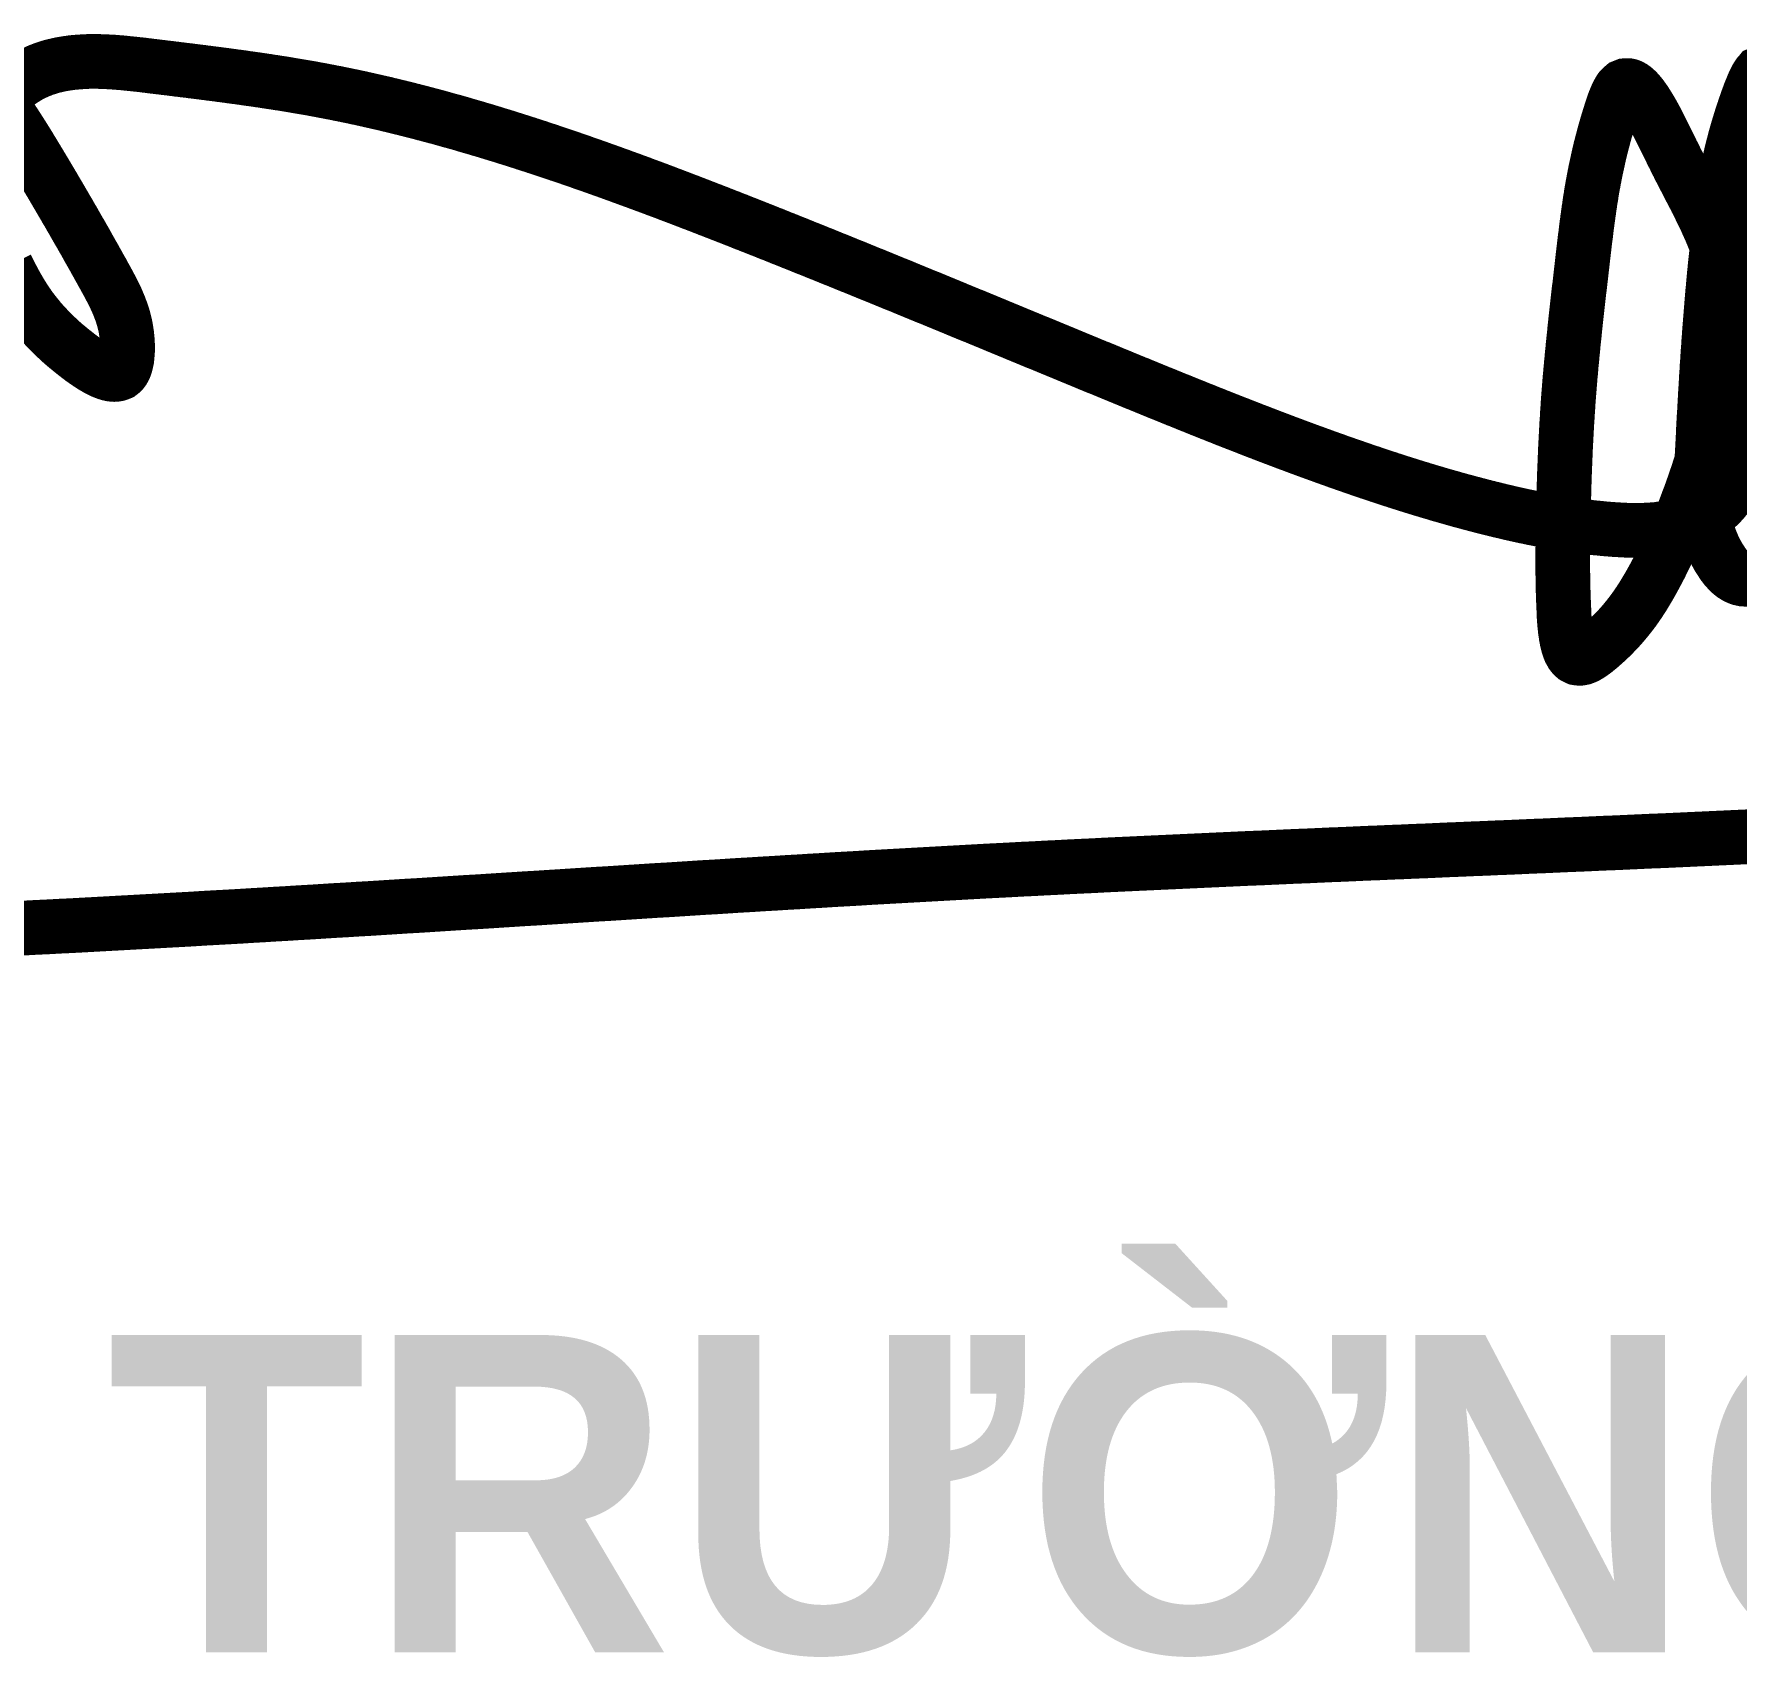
# Model space of a CAD drawing. Header units: millimetres. Extents: x -85362 to 12792, y -54701 to -36522.
# Drawn here: x -40054.8 to -39577.2, y -45552.9 to -45097.7 of the extents above; entities that cross this region are included whole.
import ezdxf
from ezdxf.enums import TextEntityAlignment as Align

# ---------------------------------------------------------------- set-up
doc = ezdxf.new("R2010")
doc.units = ezdxf.units.MM
doc.header["$MEASUREMENT"] = 0
for name, color, linetype, lineweight in [('LC ISO', 153, 'Continuous', 13), ('LC Net thay', 7, 'Continuous', 25), ('LC Text1', 3, 'Continuous', 20)]:
    doc.layers.add(name, color=color, linetype=linetype, lineweight=lineweight)
doc.styles.add('Khungten', font='', dxfattribs={"width": 0.9, "height": 5000})
doc.styles.add('Title', font='', dxfattribs={"width": 0.8})
doc.styles.add('VNAVANTH', font='', dxfattribs={"width": 0.6})
doc.styles.get('Khungten').set_extended_font_data('.VnAvantH')
doc.styles.get('Title').set_extended_font_data('.VnBlackH')
doc.styles.get('VNAVANTH').set_extended_font_data('.VnAvantH', bold=True)

# ---------------------------------------------------------------- blocks, each defined once
blk = doc.blocks.new('Mr. Giang')
at = {"layer": 'LC ISO', "const_width": 50}
for points in [[(1576.9, 565.2), (1578, 563.7), (1579.1, 562.1), (1580.1, 560.6), (1581.2, 559.1), (1582.2, 557.5), (1583.2, 555.9), (1584.3, 554.4), (1585.3, 552.8), (1586.3, 551.3), (1587.3, 549.7), (1588.3, 548.1), (1589.3, 546.5), (1590.3, 545), (1591.3, 543.4), (1592.3, 541.8), (1593.3, 540.2), (1594.3, 538.6), (1595.3, 537), (1596.3, 535.4), (1597.3, 533.8), (1598.2, 532.2), (1599.2, 530.6), (1600.2, 529), (1601.2, 527.4), (1602.1, 525.8), (1603.1, 524.2), (1604.1, 522.6), (1605, 521), (1605.9, 519.6), (1607, 517.8), (1607.9, 516.2), (1608.9, 514.6), (1609.8, 513), (1610.8, 511.4), (1611.8, 509.8), (1612.7, 508.2), (1613.7, 506.6), (1614.6, 505), (1615.6, 503.4), (1616.5, 501.8), (1617.5, 500.2), (1618.4, 498.6), (1619.4, 497), (1620.3, 495.4), (1621.2, 493.8), (1622.2, 492.2), (1623.1, 490.6), (1624.1, 489), (1625, 487.4), (1625.9, 485.8), (1626.9, 484.2), (1627.8, 482.6), (1628.7, 481), (1629.7, 479.4), (1630.6, 477.8), (1631.5, 476.2), (1632.5, 474.6), (1633.4, 473.1), (1634.3, 471.5), (1635.2, 469.9), (1636.1, 468.3), (1637.1, 466.7), (1638, 465.1), (1638.9, 463.5), (1639.8, 461.9), (1640.7, 460.3), (1641.6, 458.7), (1642.5, 457.2), (1643.4, 455.6), (1644.4, 454), (1645.3, 452.4), (1646.2, 450.8), (1647.1, 449.2), (1648, 447.7), (1648.9, 446.1), (1649.8, 444.5), (1650.7, 442.9), (1651.5, 441.3), (1652.4, 439.8), (1653.3, 438.2), (1654.2, 436.6), (1655.1, 435), (1656, 433.5), (1656.9, 431.9), (1657.7, 430.3), (1658.6, 428.8), (1659.5, 427.2), (1660.4, 425.6), (1661.2, 424.1), (1662.1, 422.5), (1663, 420.9), (1663.9, 419.4), (1664.7, 417.8), (1665.6, 416.2), (1666.7, 414.2), (1667.3, 413.1), (1668.2, 411.6), (1669, 410), (1669.9, 408.5), (1670.7, 406.9), (1671.5, 405.3), (1672.4, 403.8), (1673.2, 402.2), (1674, 400.6), (1674.8, 399), (1675.6, 397.4), (1676.3, 395.8), (1677.1, 394.2), (1677.8, 392.6), (1678.5, 390.9), (1679.2, 389.3), (1679.9, 387.6), (1680.5, 385.9), (1681.2, 384.2), (1681.8, 382.5), (1682.4, 380.8), (1682.9, 379.1), (1683.5, 377.3), (1684, 375.5), (1684.4, 373.7), (1684.9, 371.8), (1685.3, 370), (1685.7, 368.1), (1686, 366.2), (1686.3, 364.2), (1686.6, 362.3), (1686.8, 360.3), (1687, 358.2), (1687.2, 356.2), (1687.3, 353.9), (1687.4, 352), (1687.4, 349.8), (1687.4, 347.7), (1687.3, 345.6), (1687.1, 343.5), (1686.9, 341.4), (1686.7, 339.4), (1686.3, 337.5), (1685.9, 335.7), (1685.4, 333.9), (1684.8, 332.3), (1684.1, 330.9), (1683.4, 329.6), (1682.5, 328.4), (1681.9, 327.8), (1680.5, 326.7), (1679.3, 326.2), (1678, 325.8), (1676.7, 325.6), (1675.2, 325.5), (1673.7, 325.6), (1672.2, 325.8), (1670.5, 326.2), (1668.8, 326.7), (1667.1, 327.3), (1665.3, 328), (1663.5, 328.8), (1661.6, 329.8), (1659.7, 330.8), (1657.8, 331.9), (1655.9, 333), (1653.9, 334.3), (1652, 335.5), (1650, 336.9), (1648.1, 338.2), (1646.1, 339.6), (1644.2, 341.1), (1642.3, 342.5), (1640.5, 343.9), (1639.5, 344.7), (1636.8, 346.8), (1635.1, 348.2), (1633.4, 349.6), (1631.7, 351), (1630, 352.4), (1628.4, 353.8), (1626.8, 355.2), (1625.3, 356.6), (1623.8, 358), (1622.3, 359.4), (1620.8, 360.8), (1619.4, 362.2), (1618, 363.5), (1616.6, 364.9), (1615.3, 366.3), (1614, 367.7), (1612.7, 369), (1611.4, 370.4), (1610.2, 371.8), (1609, 373.1), (1607.8, 374.5), (1606.6, 375.9), (1605.5, 377.3), (1604.4, 378.6), (1603.3, 380), (1602.2, 381.4), (1601.1, 382.8), (1600.1, 384.1), (1599, 385.5), (1598, 386.9), (1597, 388.3), (1596.1, 389.7), (1595.1, 391.1), (1594.2, 392.5), (1593.2, 393.9), (1592.3, 395.3), (1591.4, 396.8), (1590.5, 398.2), (1589.7, 399.6), (1588.8, 401.1), (1587.9, 402.5), (1587.1, 404), (1586.2, 405.5), (1585.4, 406.9), (1584.6, 408.4), (1583.8, 409.9), (1583, 411.4), (1582.2, 412.9), (1581.3, 414.4), (1580.4, 416.3), (1579.8, 417.5), (1579, 419.1), (1578.2, 420.6), (1577.4, 422.2), (1576.6, 423.8)], [(1576.6, 582.7), (1577.9, 584), (1579.3, 585.3), (1580.7, 586.5), (1582.1, 587.8), (1583.6, 589), (1585, 590.2), (1586.5, 591.3), (1588, 592.4), (1589.5, 593.5), (1591.1, 594.6), (1592.6, 595.6), (1594.2, 596.5), (1595.6, 597.4), (1597.3, 598.4), (1598.9, 599.3), (1600.6, 600.1), (1602.2, 600.9), (1603.8, 601.6), (1605.5, 602.4), (1607.1, 603.1), (1608.8, 603.7), (1610.5, 604.4), (1612.2, 605), (1613.9, 605.5), (1615.6, 606.1), (1617.3, 606.6), (1619.1, 607.1), (1620.8, 607.5), (1622.6, 607.9), (1624.3, 608.3), (1626.1, 608.7), (1627.9, 609), (1629.7, 609.3), (1631.5, 609.6), (1633.3, 609.9), (1635.1, 610.1), (1636.9, 610.4), (1638.7, 610.6), (1640.6, 610.7), (1642.4, 610.9), (1644.3, 611), (1646.1, 611.1), (1648, 611.2), (1649.8, 611.3), (1651.7, 611.4), (1653.6, 611.4), (1655.4, 611.4), (1657.3, 611.4), (1659.2, 611.4), (1661.1, 611.4), (1663, 611.3), (1664.9, 611.3), (1666.8, 611.2), (1668.7, 611.1), (1670.6, 611), (1672.5, 610.9), (1674.4, 610.8), (1676.3, 610.6), (1678.2, 610.5), (1680.2, 610.3), (1682.1, 610.2), (1684, 610), (1685.9, 609.8), (1687.8, 609.6), (1689.7, 609.4), (1691.7, 609.2), (1693.6, 609), (1695.5, 608.8), (1697.4, 608.6), (1699.3, 608.4), (1701.2, 608.2), (1703.2, 607.9), (1705.1, 607.7), (1707, 607.5), (1708.9, 607.2), (1711.4, 606.9), (1712.7, 606.8), (1714.6, 606.5), (1716.5, 606.3), (1718.4, 606.1), (1720.3, 605.8), (1722.1, 605.6), (1724, 605.4), (1725.9, 605.2), (1727.8, 604.9), (1729.7, 604.7), (1731.5, 604.5), (1733.4, 604.2), (1735.3, 604), (1737.1, 603.8), (1739, 603.5), (1740.9, 603.3), (1742.7, 603.1), (1744.6, 602.9), (1746.4, 602.6), (1748.3, 602.4), (1750.1, 602.2), (1752, 601.9), (1753.8, 601.7), (1755.6, 601.5), (1757.5, 601.2), (1759.3, 601), (1761.2, 600.8), (1763, 600.5), (1764.8, 600.3), (1766.6, 600.1), (1768.5, 599.8), (1770.3, 599.6), (1772.1, 599.3), (1773.9, 599.1), (1775.8, 598.9), (1777.6, 598.6), (1779.4, 598.4), (1781.2, 598.1), (1783, 597.9), (1784.8, 597.6), (1786.6, 597.4), (1788.4, 597.2), (1790.2, 596.9), (1792, 596.7), (1793.8, 596.4), (1795.6, 596.1), (1797.4, 595.9), (1799.2, 595.6), (1801, 595.4), (1802.8, 595.1), (1804.6, 594.9), (1806.4, 594.6), (1808.2, 594.3), (1810, 594.1), (1811.8, 593.8), (1813.6, 593.5), (1815.4, 593.3), (1817.1, 593), (1818.9, 592.7), (1820.7, 592.5), (1822.5, 592.2), (1824.3, 591.9), (1826, 591.6), (1827.8, 591.4), (1829.6, 591.1), (1831.4, 590.8), (1833.2, 590.5), (1834.9, 590.2), (1836.7, 589.9), (1838.5, 589.6), (1840.3, 589.3), (1842, 589), (1843.8, 588.7), (1845.6, 588.4), (1847.3, 588.1), (1849.1, 587.8), (1850.9, 587.5), (1852.6, 587.2), (1854.4, 586.9), (1856.2, 586.6), (1858, 586.2), (1859.7, 585.9), (1861.5, 585.6), (1863.3, 585.3), (1865, 584.9), (1866.8, 584.6), (1867.7, 584.4), (1870.3, 583.9), (1872.1, 583.6), (1873.9, 583.2), (1875.6, 582.9), (1877.4, 582.6), (1879.2, 582.2), (1880.9, 581.8), (1882.7, 581.5), (1884.5, 581.1), (1886.2, 580.8), (1888, 580.4), (1889.8, 580), (1891.5, 579.7), (1893.3, 579.3), (1895.1, 578.9), (1896.8, 578.5), (1898.6, 578.2), (1900.4, 577.8), (1902.1, 577.4), (1903.9, 577), (1905.7, 576.6), (1907.4, 576.2), (1909.2, 575.8), (1910.9, 575.4), (1912.7, 575), (1914.5, 574.6), (1916.2, 574.2), (1918, 573.8), (1919.8, 573.4), (1921.5, 573), (1923.3, 572.6), (1925.1, 572.1), (1926.8, 571.7), (1928.6, 571.3), (1930.3, 570.9), (1932.1, 570.4), (1933.9, 570), (1935.6, 569.6), (1937.4, 569.1), (1939.2, 568.7), (1940.9, 568.3), (1942.7, 567.8), (1944.4, 567.4), (1946.2, 566.9), (1948, 566.5), (1949.7, 566), (1951.5, 565.6), (1953.3, 565.1), (1955, 564.7), (1956.8, 564.2), (1958.5, 563.7), (1960.3, 563.3), (1962.1, 562.8), (1963.8, 562.3), (1965.6, 561.9), (1967.3, 561.4), (1969.1, 560.9), (1970.9, 560.5), (1972.6, 560), (1974.4, 559.5), (1976.1, 559), (1977.9, 558.5), (1979.6, 558), (1981.4, 557.5), (1983.2, 557), (1984.9, 556.6), (1986.7, 556.1), (1988.4, 555.6), (1990.2, 555.1), (1992, 554.6), (1993.7, 554.1), (1995.5, 553.5), (1997.2, 553), (1999, 552.5), (2000.7, 552), (2002.5, 551.5), (2004.2, 551), (2006, 550.5), (2007.8, 549.9), (2009.5, 549.4), (2011.3, 548.9), (2013, 548.4), (2014.8, 547.9), (2016.5, 547.3), (2018.3, 546.8), (2020, 546.3), (2021.8, 545.7), (2023.5, 545.2), (2025.3, 544.6), (2027.1, 544.1), (2028.8, 543.6), (2030.6, 543), (2032.3, 542.5), (2034.1, 541.9), (2035.8, 541.4), (2037.6, 540.8), (2039.3, 540.3), (2041.1, 539.7), (2042.8, 539.2), (2044.6, 538.6), (2046.3, 538.1), (2048.1, 537.5), (2049.8, 536.9), (2051.6, 536.4), (2053.3, 535.8), (2055.1, 535.2), (2056.8, 534.7), (2058.6, 534.1), (2060.3, 533.5), (2062.1, 533), (2063.8, 532.4), (2065.6, 531.8), (2067.3, 531.2), (2069.1, 530.6), (2070.8, 530.1), (2072.6, 529.5), (2074.3, 528.9), (2076.1, 528.3), (2077.8, 527.7), (2079.6, 527.1), (2081.3, 526.5), (2083, 526), (2084.8, 525.4), (2086.5, 524.8), (2088.3, 524.2), (2090, 523.6), (2091.8, 523), (2093.5, 522.4), (2095.3, 521.8), (2097, 521.2), (2098.8, 520.6), (2100.5, 520), (2102.2, 519.4), (2104, 518.7), (2105.7, 518.1), (2107.5, 517.5), (2109.2, 516.9), (2111, 516.3), (2112.7, 515.7), (2114.4, 515.1), (2116.2, 514.5), (2117.9, 513.8), (2119.7, 513.2), (2121.4, 512.6), (2123.1, 512), (2124.9, 511.4), (2126.6, 510.7), (2128.4, 510.1), (2130.1, 509.5), (2131.8, 508.9), (2133.6, 508.2), (2135.3, 507.6), (2137.1, 507), (2138.8, 506.3), (2140.5, 505.7), (2142.3, 505.1), (2144, 504.4), (2145.7, 503.8), (2147.5, 503.2), (2149.2, 502.5), (2151, 501.9), (2152.7, 501.3), (2154.4, 500.6), (2156.2, 500), (2157.9, 499.3), (2159.6, 498.7), (2161.4, 498), (2163.1, 497.4), (2164.8, 496.8), (2166.6, 496.1), (2168.3, 495.5), (2170, 494.8), (2171.8, 494.2), (2173.5, 493.5), (2175.2, 492.9), (2177, 492.2), (2178.7, 491.6), (2180.4, 490.9), (2182.2, 490.2), (2183.9, 489.6), (2185.6, 488.9), (2187.3, 488.3), (2189.1, 487.6), (2190.8, 487), (2192.5, 486.3), (2194.3, 485.6), (2196, 485), (2197.7, 484.3), (2199.4, 483.7), (2201.2, 483), (2202.9, 482.3), (2204.6, 481.7), (2206.4, 481), (2208.1, 480.3), (2209.8, 479.7), (2211.5, 479), (2213.3, 478.3), (2215, 477.7), (2216.7, 477), (2218.4, 476.3), (2220.2, 475.7), (2221.9, 475), (2223.6, 474.3), (2225.3, 473.7), (2227.1, 473), (2228.8, 472.3), (2230.5, 471.6), (2232.2, 471), (2233.9, 470.3), (2235.7, 469.6), (2237.4, 469), (2239.1, 468.3), (2240.8, 467.6), (2242.5, 466.9), (2244.3, 466.3), (2246, 465.6), (2247.7, 464.9), (2249.4, 464.2), (2251.1, 463.5), (2252.9, 462.9), (2254.6, 462.2), (2256.3, 461.5), (2258, 460.8), (2259.7, 460.2), (2261.4, 459.5), (2263.2, 458.8), (2264.9, 458.1), (2267, 457.3), (2268.3, 456.8), (2270, 456.1), (2271.7, 455.4), (2273.4, 454.7), (2275.1, 454), (2276.9, 453.4), (2278.6, 452.7), (2280.3, 452), (2282, 451.3), (2283.7, 450.6), (2285.4, 449.9), (2287.1, 449.3), (2288.8, 448.6), (2290.6, 447.9), (2292.3, 447.2), (2294, 446.5), (2295.7, 445.8), (2297.4, 445.2), (2299.1, 444.5), (2300.8, 443.8), (2302.5, 443.1), (2304.2, 442.4), (2305.9, 441.7), (2307.6, 441), (2309.3, 440.4), (2311, 439.7), (2312.8, 439), (2314.5, 438.3), (2316.2, 437.6), (2317.9, 436.9), (2319.6, 436.2), (2321.3, 435.6), (2323, 434.9), (2324.7, 434.2), (2326.4, 433.5), (2328.1, 432.8), (2329.8, 432.1), (2331.5, 431.4), (2333.2, 430.7), (2334.9, 430.1), (2336.6, 429.4), (2338.3, 428.7), (2340, 428), (2341.7, 427.3), (2343.4, 426.6), (2345.1, 425.9), (2346.8, 425.2), (2348.5, 424.5), (2350.2, 423.9), (2351.9, 423.2), (2353.6, 422.5), (2355.3, 421.8), (2357, 421.1), (2358.7, 420.4), (2360.4, 419.7), (2362.1, 419), (2363.8, 418.3), (2365.5, 417.6), (2367.2, 416.9), (2368.9, 416.3), (2370.6, 415.6), (2372.3, 414.9), (2374, 414.2), (2375.7, 413.5), (2377.4, 412.8), (2379.1, 412.1), (2380.8, 411.4), (2382.5, 410.7), (2384.2, 410), (2385.9, 409.3), (2387.6, 408.6), (2389.3, 407.9), (2391, 407.3), (2392.7, 406.6), (2394.4, 405.9), (2396.1, 405.2), (2397.7, 404.5), (2399.4, 403.8), (2401.1, 403.1), (2402.8, 402.4), (2404.5, 401.7), (2406.2, 401), (2407.9, 400.3), (2409.6, 399.6), (2411.3, 398.9), (2413, 398.2), (2414.7, 397.5), (2416.4, 396.8), (2418.1, 396.1), (2419.8, 395.5), (2421.5, 394.8), (2423.2, 394.1), (2424.8, 393.4), (2426.5, 392.7), (2428.2, 392), (2429.9, 391.3), (2431.6, 390.6), (2433.3, 389.9), (2435, 389.2), (2436.7, 388.5), (2438.4, 387.8), (2440.1, 387.1), (2441.8, 386.4), (2443.5, 385.7), (2445.1, 385), (2446.8, 384.3), (2448.5, 383.6), (2450.2, 382.9), (2451.9, 382.2), (2453.6, 381.5), (2455.3, 380.8), (2457, 380.1), (2458.7, 379.4), (2460.4, 378.8), (2462.1, 378.1), (2463.7, 377.4), (2465.4, 376.7), (2467.1, 376), (2468.8, 375.3), (2470.5, 374.6), (2472.2, 373.9), (2473.9, 373.2), (2475.6, 372.5), (2477.3, 371.8), (2479, 371.1), (2480.6, 370.4), (2482.3, 369.7), (2484, 369), (2485.7, 368.3), (2487.4, 367.6), (2489.1, 366.9), (2490.8, 366.2), (2492.5, 365.5), (2494.2, 364.8), (2495.9, 364.1), (2497.5, 363.4), (2499.2, 362.7), (2500.9, 362), (2502.6, 361.3), (2504.3, 360.6), (2506, 359.9), (2507.7, 359.2), (2509.4, 358.5), (2511.1, 357.8), (2512.8, 357.1), (2514.4, 356.4), (2516.1, 355.7), (2517.8, 355), (2519.5, 354.4), (2521.2, 353.7), (2522.9, 353), (2524.6, 352.3), (2526.3, 351.6), (2528, 350.9), (2529.6, 350.2), (2531.3, 349.5), (2533, 348.8), (2534.7, 348.1), (2536.4, 347.4), (2538.1, 346.7), (2539.8, 346), (2541.5, 345.3), (2543.2, 344.6), (2544.9, 343.9), (2546.5, 343.2), (2548.2, 342.5), (2549.9, 341.8), (2551.6, 341.1), (2553.3, 340.4), (2555, 339.7), (2556.7, 339), (2558.4, 338.3), (2560.1, 337.6), (2561.8, 336.9), (2563.5, 336.2), (2565.1, 335.5), (2566.8, 334.8), (2568.5, 334.1), (2570.2, 333.4), (2571.9, 332.7), (2573.6, 332), (2575.3, 331.4), (2577, 330.7), (2578.7, 330), (2580.4, 329.3), (2582.1, 328.6), (2583.8, 327.9), (2585.4, 327.2), (2587.1, 326.5), (2588.8, 325.8), (2590.5, 325.1), (2592.2, 324.4), (2594.7, 323.4), (2595.6, 323), (2597.3, 322.3), (2599, 321.6), (2600.7, 320.9), (2602.4, 320.2), (2604.1, 319.5), (2605.8, 318.8), (2607.5, 318.1), (2609.2, 317.4), (2610.9, 316.8), (2612.5, 316.1), (2614.2, 315.4), (2615.9, 314.7), (2617.6, 314), (2619.3, 313.3), (2621, 312.6), (2622.7, 311.9), (2624.4, 311.2), (2626.1, 310.5), (2627.8, 309.8), (2629.5, 309.1), (2631.2, 308.4), (2632.9, 307.8), (2634.6, 307.1), (2636.3, 306.4), (2638, 305.7), (2639.7, 305), (2641.4, 304.3), (2643.1, 303.6), (2644.8, 302.9), (2646.5, 302.2), (2648.2, 301.6), (2649.9, 300.9), (2651.6, 300.2), (2653.3, 299.5), (2655, 298.8), (2656.7, 298.1), (2658.4, 297.4), (2660.1, 296.8), (2661.8, 296.1), (2663.5, 295.4), (2665.2, 294.7), (2666.9, 294), (2668.6, 293.3), (2670.3, 292.7), (2672, 292), (2673.7, 291.3), (2675.4, 290.6), (2677.1, 289.9), (2678.8, 289.3), (2680.5, 288.6), (2682.2, 287.9), (2683.9, 287.2), (2685.6, 286.6), (2687.3, 285.9), (2689, 285.2), (2690.7, 284.5), (2692.4, 283.9), (2694.1, 283.2), (2695.8, 282.5), (2697.5, 281.9), (2699.2, 281.2), (2700.9, 280.5), (2702.7, 279.9), (2704.4, 279.2), (2706.1, 278.5), (2707.8, 277.9), (2709.5, 277.2), (2711.2, 276.5), (2712.9, 275.9), (2714.6, 275.2), (2716.3, 274.5), (2718, 273.9), (2719.7, 273.2), (2721.5, 272.6), (2723.2, 271.9), (2724.9, 271.2), (2726.6, 270.6), (2728.3, 269.9), (2730, 269.3), (2731.7, 268.6), (2733.4, 268), (2735.1, 267.3), (2736.9, 266.7), (2738.6, 266), (2740.3, 265.4), (2742, 264.7), (2743.7, 264.1), (2745.4, 263.4), (2747.1, 262.8), (2748.9, 262.1), (2750.6, 261.5), (2752.3, 260.9), (2754, 260.2), (2755.7, 259.6), (2757.5, 258.9), (2759.2, 258.3), (2760.9, 257.7), (2762.6, 257), (2764.3, 256.4), (2766, 255.8), (2767.8, 255.1), (2769.5, 254.5), (2771.2, 253.9), (2772.9, 253.3), (2774.7, 252.6), (2776.4, 252), (2778.1, 251.4), (2779.8, 250.8), (2781.5, 250.1), (2783.3, 249.5), (2785, 248.9), (2786.7, 248.3), (2788.4, 247.7), (2790.2, 247.1), (2791.1, 246.7), (2793.6, 245.8), (2795.3, 245.2), (2797.1, 244.6), (2798.8, 244), (2800.5, 243.4), (2802.3, 242.8), (2804, 242.2), (2805.7, 241.6), (2807.5, 241), (2809.2, 240.4), (2810.9, 239.8), (2812.6, 239.2), (2814.4, 238.6), (2816.1, 238), (2817.8, 237.4), (2819.6, 236.8), (2821.3, 236.2), (2823.1, 235.7), (2824.8, 235.1), (2826.5, 234.5), (2828.3, 233.9), (2830, 233.3), (2831.7, 232.8), (2833.5, 232.2), (2835.2, 231.6), (2837, 231), (2838.7, 230.5), (2840.4, 229.9), (2842.2, 229.3), (2843.9, 228.8), (2845.7, 228.2), (2847.4, 227.6), (2849.1, 227.1), (2850.9, 226.5), (2852.6, 226), (2854.4, 225.4), (2856.1, 224.9), (2857.9, 224.3), (2859.6, 223.8), (2861.4, 223.2), (2863.1, 222.7), (2864.9, 222.1), (2866.6, 221.6), (2868.4, 221.1), (2870.1, 220.5), (2871.9, 220), (2873.6, 219.5), (2875.4, 218.9), (2877.2, 218.4), (2878.9, 217.9), (2880.7, 217.4), (2882.4, 216.9), (2884.2, 216.3), (2885.9, 215.8), (2887.7, 215.3), (2889.5, 214.8), (2891.2, 214.3), (2893, 213.8), (2894.8, 213.3), (2896.5, 212.8), (2898.3, 212.3), (2900, 211.8), (2901.8, 211.3), (2903.6, 210.8), (2905.3, 210.3), (2907.1, 209.8), (2908.9, 209.4), (2910.7, 208.9), (2912.4, 208.4), (2914.2, 207.9), (2916, 207.5), (2917.8, 207), (2919.5, 206.5), (2921.3, 206.1), (2923.1, 205.6), (2924.9, 205.1), (2926.6, 204.7), (2928.4, 204.2), (2930.2, 203.8), (2931.3, 203.5), (2933.8, 202.9), (2935.5, 202.5), (2937.3, 202), (2939.1, 201.6), (2940.9, 201.1), (2942.7, 200.7), (2944.5, 200.3), (2946.3, 199.9), (2948.1, 199.4), (2949.9, 199), (2951.6, 198.6), (2953.4, 198.2), (2955.2, 197.8), (2957, 197.4), (2958.8, 197), (2960.6, 196.6), (2962.4, 196.2), (2964.2, 195.8), (2966, 195.5), (2967.8, 195.1), (2969.6, 194.7), (2971.4, 194.3), (2973.2, 194), (2975, 193.6), (2976.8, 193.3), (2978.6, 192.9), (2980.4, 192.6), (2982.2, 192.2), (2984, 191.9), (2985.8, 191.5), (2987.6, 191.2), (2989.5, 190.9), (2991.3, 190.6), (2993.1, 190.3), (2994.9, 190), (2996.7, 189.7), (2998.5, 189.4), (3000.3, 189.1), (3002.1, 188.8), (3003.9, 188.5), (3005.7, 188.2), (3007.6, 188), (3009.4, 187.7), (3011.2, 187.5), (3013, 187.2), (3014.8, 187), (3016.6, 186.7), (3018.4, 186.5), (3020.3, 186.3), (3022.1, 186.1), (3023.9, 185.8), (3025.7, 185.6), (3027.5, 185.4), (3029.3, 185.2), (3031.2, 185.1), (3033, 184.9), (3034.8, 184.7), (3036.6, 184.5), (3038.4, 184.4), (3040.3, 184.2), (3042.1, 184.1), (3044.6, 183.9), (3045.7, 183.8), (3047.6, 183.7), (3049.4, 183.6), (3051.2, 183.5), (3053, 183.4), (3054.8, 183.3), (3056.7, 183.2), (3058.5, 183.2), (3060.3, 183.1), (3062.1, 183.1), (3064, 183.1), (3065.8, 183), (3067.6, 183.1), (3069.5, 183.1), (3071.3, 183.1), (3073.1, 183.2), (3074.9, 183.3), (3076.8, 183.4), (3078.6, 183.5), (3080.4, 183.6), (3082.3, 183.8), (3084.1, 183.9), (3086, 184.1), (3087.8, 184.4), (3089.6, 184.6), (3091.5, 184.9), (3093.3, 185.2), (3095.2, 185.5), (3097, 185.8), (3098.8, 186.2), (3100.7, 186.6), (3102.5, 187), (3104.4, 187.5), (3106.2, 188), (3108, 188.5), (3109.9, 189.1), (3111.7, 189.6), (3113.5, 190.2), (3115.2, 190.9), (3117, 191.6), (3118.8, 192.3), (3120.5, 193), (3122.2, 193.8), (3123.9, 194.6), (3125.6, 195.4), (3127.2, 196.3), (3128.8, 197.2), (3130.4, 198.2), (3132, 199.2), (3133.5, 200.2), (3135, 201.2), (3136.4, 202.3), (3137.9, 203.5), (3139.2, 204.6), (3140.6, 205.9), (3141.9, 207.1), (3143.6, 209), (3144.3, 209.7), (3145.5, 211.1), (3146.6, 212.5), (3147.7, 214), (3148.8, 215.5), (3149.7, 217), (3150.7, 218.6), (3151.6, 220.1), (3152.5, 221.8), (3153.4, 223.4), (3154.2, 225), (3154.9, 226.7), (3155.7, 228.4), (3156.4, 230.2), (3157.1, 231.9), (3157.7, 233.7), (3158.3, 235.4), (3158.9, 237.2), (3159.5, 239), (3160, 240.8), (3160.5, 242.6), (3161, 244.5), (3161.7, 247.1), (3162, 248.1), (3162.4, 249.9), (3162.8, 251.8), (3163.2, 253.6), (3163.5, 255.4), (3163.9, 257.2), (3164.2, 259.1), (3164.5, 260.9), (3164.8, 262.7), (3165.1, 264.6), (3165.3, 266.4), (3165.6, 268.2), (3165.8, 270.1), (3166, 271.9), (3166.2, 273.7), (3166.3, 275.6), (3166.5, 277.4), (3166.6, 279.3), (3166.7, 281.1), (3166.8, 282.9), (3166.9, 284.8), (3167, 286.6), (3167, 288.5), (3167.1, 290.3), (3167.1, 292.1), (3167.1, 294), (3167.1, 295.8), (3167.1, 297.7), (3167.1, 299.5), (3167.1, 301.3), (3167, 303.2), (3167, 305), (3166.9, 306.9), (3166.8, 308.7), (3166.7, 310.5), (3166.6, 312.4), (3166.5, 314.2), (3166.4, 316), (3166.2, 317.9), (3166.1, 319.7), (3165.9, 321.5), (3165.8, 323.4), (3165.6, 325.2), (3165.4, 327), (3165.2, 328.9), (3165, 330.7), (3164.8, 332.5), (3164.6, 334.4), (3164.4, 336.2), (3164.2, 338), (3163.9, 339.8), (3163.7, 341.6), (3163.5, 343.5), (3163.2, 345.3), (3163, 347.1), (3162.7, 348.9), (3162.5, 350.7), (3162.2, 352.6), (3162, 353.7), (3161.7, 356.2), (3161.4, 358), (3161.1, 359.8), (3160.8, 361.6), (3160.5, 363.4), (3160.2, 365.2), (3159.9, 367), (3159.6, 368.8), (3159.3, 370.6), (3159, 372.4), (3158.7, 374.2), (3158.4, 376), (3158, 377.8), (3157.7, 379.6), (3157.3, 381.4), (3157, 383.1), (3156.6, 384.9), (3156.3, 386.7), (3155.9, 388.5), (3155.5, 390.3), (3155.1, 392.1), (3154.7, 393.9), (3154.3, 395.7), (3153.9, 397.4), (3153.4, 399.2), (3153, 401), (3152.6, 402.8), (3152.1, 404.6), (3151.6, 406.3), (3151.2, 408.1), (3150.7, 409.9), (3150.2, 411.7), (3149.7, 413.5), (3149.1, 415.2), (3148.6, 417), (3148.1, 418.8), (3147.5, 420.6), (3147.2, 421.7), (3146.4, 424.1), (3145.8, 425.9), (3145.2, 427.7), (3144.6, 429.5), (3143.9, 431.2), (3143.3, 433), (3142.7, 434.8), (3142, 436.5), (3141.3, 438.3), (3140.7, 440.1), (3140, 441.8), (3139.3, 443.5), (3138.6, 445.3), (3137.9, 447), (3137.2, 448.7), (3136.5, 450.4), (3135.8, 452.1), (3135.1, 453.8), (3134.4, 455.5), (3133.7, 457.2), (3132.9, 458.9), (3132.2, 460.5), (3131.5, 462.1), (3130.7, 463.8), (3130, 465.4), (3129.3, 467), (3128.5, 468.6), (3127.8, 470.1), (3126.7, 472.4), (3126.3, 473.2), (3125.6, 474.7), (3124.8, 476.2), (3124.1, 477.7), (3123.4, 479.2), (3122.6, 480.7), (3121.9, 482.2), (3121.2, 483.7), (3120.4, 485.1), (3119.7, 486.6), (3118.9, 488.1), (3118.1, 489.6), (3117.4, 491), (3116.6, 492.5), (3115.8, 494), (3115, 495.5), (3114.2, 497.1), (3113.4, 498.6), (3112.6, 500.2), (3111.8, 501.8), (3111, 503.4), (3110.1, 505), (3109.3, 506.6), (3108.4, 508.3), (3107.5, 510), (3106.6, 511.8), (3105.7, 513.5), (3104.8, 515.3), (3103.9, 517.2), (3102.9, 519.1), (3101.9, 521), (3101, 523), (3100, 525), (3098.6, 527.7), (3097.9, 529.1), (3096.9, 531.3), (3095.8, 533.5), (3094.7, 535.7), (3093.6, 537.9), (3092.5, 540.2), (3091.3, 542.5), (3090.2, 544.8), (3089, 547.1), (3087.9, 549.4), (3086.7, 551.7), (3085.5, 554), (3084.4, 556.3), (3083.2, 558.5), (3082, 560.7), (3080.8, 562.9), (3079.6, 565), (3078.4, 567.1), (3077.2, 569.1), (3076, 571), (3074.8, 572.9), (3073.6, 574.8), (3072.4, 576.5), (3071.2, 578.2), (3070.1, 579.7), (3068.9, 581.2), (3067.7, 582.6), (3066.6, 583.8), (3065.4, 585), (3064.3, 586), (3063.2, 586.9), (3062.1, 587.7), (3061, 588.3), (3060, 588.8), (3058.9, 589.2), (3057.9, 589.4), (3056.9, 589.4), (3055.9, 589.3), (3054.9, 588.9), (3053.9, 588.5), (3052.6, 587.4), (3052.1, 586.9), (3051.2, 585.9), (3050.4, 584.7), (3049.6, 583.3), (3048.8, 581.8), (3048, 580.2), (3047.2, 578.4), (3046.5, 576.6), (3045.7, 574.7), (3045, 572.8), (3044.3, 570.8), (3043.6, 568.7), (3042.7, 565.9), (3042.3, 564.7), (3041.7, 562.6), (3041, 560.6), (3040.4, 558.6), (3039.8, 556.6), (3039.2, 554.7), (3038.6, 552.7), (3038.1, 550.7), (3037.5, 548.8), (3036.9, 546.8), (3036.4, 544.9), (3035.9, 543), (3035.4, 541.1), (3034.9, 539.2), (3034.4, 537.3), (3033.9, 535.4), (3033.4, 533.5), (3032.9, 531.6), (3032.5, 529.8), (3032, 527.9), (3031.6, 526.1), (3031.2, 524.2), (3030.8, 522.4), (3030.4, 520.5), (3030, 518.7), (3029.6, 516.9), (3029.2, 515.1), (3028.8, 513.3), (3028.4, 511.5), (3028.1, 509.7), (3027.7, 507.9), (3027.4, 506.1), (3027, 504.3), (3026.7, 502.6), (3026.4, 500.8), (3026, 499), (3025.7, 497.3), (3025.4, 495.5), (3025.1, 493.8), (3024.8, 492), (3024.5, 490.3), (3024.3, 488.5), (3024, 486.8), (3023.7, 485.1), (3023.4, 483.3), (3023.2, 481.6), (3022.9, 479.9), (3022.7, 478.1), (3022.4, 476.4), (3022.2, 474.7), (3021.9, 473), (3021.7, 471.3), (3021.5, 469.5), (3021.2, 467.8), (3021, 466.1), (3020.8, 464.4), (3020.5, 462.7), (3020.3, 461), (3020.1, 459.3), (3019.9, 457.6), (3019.7, 455.8), (3019.5, 454.1), (3019.3, 452.4), (3019, 450.7), (3018.8, 449), (3018.6, 447.3), (3018.4, 445.5), (3018.2, 443.8), (3018, 442.1), (3017.8, 440.4), (3017.6, 438.7), (3017.4, 436.9), (3017.2, 435.2), (3016.9, 432.7), (3016.8, 431.7), (3016.6, 430), (3016.4, 428.2), (3016.2, 426.5), (3016, 424.8), (3015.8, 423), (3015.6, 421.3), (3015.4, 419.5), (3015.2, 417.7), (3015, 416), (3014.8, 414.2), (3014.6, 412.5), (3014.4, 410.7), (3014.2, 408.9), (3014, 407.1), (3013.8, 405.4), (3013.5, 403.6), (3013.3, 401.8), (3013.1, 400), (3012.9, 398.2), (3012.7, 396.4), (3012.5, 394.6), (3012.3, 392.8), (3012.1, 391.1), (3011.9, 389.3), (3011.7, 387.4), (3011.5, 385.6), (3011.3, 383.8), (3011.1, 382), (3010.9, 380.2), (3010.7, 378.4), (3010.5, 376.6), (3010.3, 374.8), (3010.1, 372.9), (3009.9, 371.1), (3009.7, 369.3), (3009.5, 367.5), (3009.3, 365.6), (3009.2, 363.8), (3009, 362), (3008.8, 360.1), (3008.6, 358.3), (3008.4, 356.5), (3008.2, 354.6), (3008, 352.8), (3007.8, 350.9), (3007.7, 349.1), (3007.5, 347.2), (3007.3, 345.4), (3007.1, 343.5), (3006.9, 341.7), (3006.8, 339.8), (3006.6, 338), (3006.4, 336.1), (3006.2, 334.2), (3006.1, 332.4), (3005.9, 330.5), (3005.7, 328.6), (3005.6, 326.8), (3005.4, 324.9), (3005.2, 323), (3005.1, 321.1), (3004.9, 319.3), (3004.8, 317.4), (3004.6, 315.5), (3004.5, 313.6), (3004.3, 311.7), (3004.2, 309.9), (3004, 308), (3003.9, 306.1), (3003.7, 304.2), (3003.6, 302.3), (3003.5, 301.3), (3003.3, 298.5), (3003.2, 296.6), (3003.1, 294.7), (3003, 292.8), (3002.8, 290.9), (3002.7, 289), (3002.6, 287.1), (3002.5, 285.2), (3002.4, 283.3), (3002.2, 281.4), (3002.1, 279.5), (3002, 277.6), (3001.9, 275.7), (3001.8, 273.8), (3001.7, 272), (3001.6, 270.1), (3001.5, 268.2), (3001.4, 266.3), (3001.3, 264.4), (3001.2, 262.5), (3001.1, 260.6), (3001, 258.7), (3000.9, 256.8), (3000.9, 254.9), (3000.8, 253), (3000.7, 251.1), (3000.6, 249.3), (3000.5, 247.4), (3000.5, 245.5), (3000.4, 243.6), (3000.3, 241.8), (3000.2, 239.9), (3000.2, 238), (3000.1, 236.2), (3000, 234.3), (3000, 232.5), (2999.9, 230.6), (2999.8, 228.8), (2999.8, 226.9), (2999.7, 225.1), (2999.7, 223.3), (2999.6, 221.4), (2999.6, 219.6), (2999.5, 217.8), (2999.5, 216), (2999.4, 214.1), (2999.4, 212.3), (2999.3, 210.5), (2999.3, 208.7), (2999.2, 206.9), (2999.2, 205.2), (2999.1, 203.4), (2999.1, 201.6), (2999.1, 199.8), (2999, 198.1), (2999, 196.3), (2999, 194.6), (2998.9, 192.8), (2998.9, 191.1), (2998.9, 189.4), (2998.8, 187.6), (2998.8, 185.9), (2998.8, 184.2), (2998.7, 182.5), (2998.7, 180.8), (2998.7, 179.1), (2998.7, 177.5), (2998.6, 175.8), (2998.6, 174.1), (2998.6, 172.5), (2998.6, 170.8), (2998.6, 169.2), (2998.6, 167.5), (2998.5, 165.9), (2998.5, 164.3), (2998.5, 162.6), (2998.5, 161), (2998.5, 159.3), (2998.5, 157.6), (2998.5, 156), (2998.5, 154.3), (2998.5, 152.6), (2998.5, 150.8), (2998.5, 149.1), (2998.5, 147.4), (2998.5, 145.6), (2998.5, 143.8), (2998.6, 141.9), (2998.6, 140.1), (2998.6, 138.2), (2998.7, 136.3), (2998.7, 134.3), (2998.7, 132.4), (2998.8, 130.3), (2998.8, 128.3), (2998.9, 126.2), (2999, 124), (2999, 121.8), (2999.1, 119.6), (2999.2, 117.3), (2999.3, 115), (2999.4, 112.6), (2999.5, 110.2), (2999.6, 107.8), (2999.7, 105.4), (2999.8, 102.9), (3000, 100.5), (3000.2, 98.1), (3000.4, 95.7), (3000.7, 93.3), (3000.9, 91), (3001.3, 88.7), (3001.6, 86.4), (3002, 84.3), (3002.4, 82.2), (3002.9, 80.2), (3003.4, 78.3), (3004, 76.5), (3004.6, 74.8), (3005.2, 73.3), (3006, 71.9), (3006.7, 70.6), (3007.6, 69.4), (3008.5, 68.4), (3009.4, 67.6), (3010.5, 67), (3011.6, 66.5), (3012.8, 66.3), (3014.1, 66.2), (3015.4, 66.4), (3016.8, 66.7), (3018.2, 67.2), (3019.8, 67.9), (3021.3, 68.8), (3022.9, 69.7), (3024.5, 70.8), (3026.2, 72), (3027.8, 73.2), (3029.5, 74.6), (3031.1, 75.9), (3032.8, 77.3), (3033.9, 78.3), (3035.9, 80.1), (3037.5, 81.5), (3039, 82.9), (3040.4, 84.3), (3041.9, 85.6), (3043.3, 87), (3044.7, 88.4), (3046, 89.8), (3047.4, 91.2), (3048.7, 92.6), (3050, 94), (3051.2, 95.4), (3052.5, 96.8), (3053.7, 98.2), (3054.9, 99.6), (3056, 101), (3057.2, 102.4), (3058.3, 103.8), (3059.4, 105.2), (3060.5, 106.6), (3061.6, 108), (3062.6, 109.4), (3063.7, 110.8), (3064.7, 112.3), (3065.7, 113.7), (3066.7, 115.2), (3067.7, 116.6), (3068.7, 118.1), (3069.6, 119.5), (3070.6, 121), (3071.5, 122.4), (3072.4, 123.9), (3073.3, 125.4), (3074.2, 126.9), (3075.1, 128.4), (3076, 129.9), (3076.9, 131.4), (3077.6, 132.6), (3078.7, 134.5), (3079.5, 136), (3080.4, 137.6), (3081.3, 139.2), (3082.1, 140.7), (3083, 142.3), (3083.8, 143.9), (3084.7, 145.5), (3085.5, 147.1), (3086.3, 148.7), (3087.2, 150.3), (3088, 151.9), (3088.8, 153.6), (3089.6, 155.2), (3090.4, 156.9), (3091.2, 158.5), (3092, 160.2), (3092.8, 161.8), (3093.6, 163.5), (3094.4, 165.2), (3095.2, 166.9), (3096, 168.5), (3096.7, 170.2), (3097.5, 171.9), (3098.2, 173.6), (3099, 175.4), (3099.8, 177.1), (3100.5, 178.8), (3101.2, 180.5), (3102, 182.2), (3102.7, 184), (3103.4, 185.7), (3104.2, 187.4), (3104.9, 189.2), (3105.6, 190.9), (3106.3, 192.7), (3107, 194.5), (3107.7, 196.2), (3108.4, 198), (3109.1, 199.7), (3109.8, 201.5), (3110.5, 203.3), (3111.1, 205), (3111.8, 206.8), (3112.5, 208.6), (3113.1, 210.4), (3113.8, 212.2), (3114.5, 213.9), (3115.1, 215.7), (3115.8, 217.5), (3116.4, 219.3), (3117, 221.1), (3117.7, 222.9), (3118.3, 224.7), (3118.9, 226.5), (3119.5, 228.2), (3120.1, 230), (3120.8, 231.8), (3121.4, 233.6), (3122, 235.4), (3122.6, 237.2), (3123.1, 239), (3123.7, 240.8), (3124.3, 242.6), (3124.9, 244.4), (3125.5, 246.1), (3126, 247.9), (3126.6, 249.7), (3127.2, 251.5), (3127.7, 253.3), (3128.3, 255.1), (3128.8, 256.8), (3129.4, 258.6), (3129.9, 260.4), (3130.5, 262.2), (3131, 263.9), (3131.5, 265.7), (3132, 267.5), (3132.6, 269.2), (3133.1, 271), (3133.6, 272.7), (3134.1, 274.5), (3134.6, 276.2), (3135.1, 278), (3135.6, 279.7), (3136.1, 281.4), (3136.5, 283.2), (3137, 284.9), (3137.5, 286.6), (3138, 288.3), (3138.4, 290), (3138.9, 291.7), (3139.4, 293.4), (3139.8, 295.1), (3140.3, 296.8), (3140.7, 298.5), (3141.2, 300.2), (3141.6, 301.9), (3142, 303.5), (3142.5, 305.2), (3142.9, 306.8), (3143.3, 308.5), (3143.8, 310.1), (3144.2, 311.8), (3144.6, 313.3), (3145, 315), (3145.4, 316.6), (3145.8, 318.2), (3146.2, 319.8), (3146.6, 321.4), (3147, 323), (3147.4, 324.6), (3147.7, 326.2), (3148.1, 327.7), (3148.5, 329.3), (3148.9, 330.9), (3149.2, 332.4), (3149.6, 334), (3149.9, 335.5), (3150.3, 337.1), (3150.7, 338.6), (3151, 340.1), (3151.3, 341.7), (3151.7, 343.2), (3152, 344.7), (3152.4, 346.3), (3152.7, 347.8), (3153, 349.3), (3153.4, 350.9), (3153.7, 352.4), (3154, 353.9), (3154.3, 355.4), (3154.6, 356.9), (3155, 358.5), (3155.3, 360), (3155.6, 361.5), (3155.9, 363), (3156.2, 364.6), (3156.5, 366.1), (3156.8, 367.6), (3157.1, 369.1), (3157.4, 370.7), (3157.7, 372.2), (3157.9, 373.7), (3158.2, 375.3), (3158.5, 376.8), (3158.8, 378.4), (3159.1, 379.9), (3159.4, 381.5), (3159.6, 383), (3159.9, 384.6), (3160.2, 386.1), (3160.4, 387.7), (3160.7, 389.3), (3161, 390.9), (3161.2, 392.5), (3161.5, 394.1), (3161.8, 395.6), (3162, 397.3), (3162.3, 398.9), (3162.5, 400.5), (3162.8, 402.1), (3163, 403.7), (3163.3, 405.4), (3163.5, 407), (3163.8, 408.7), (3164, 410.4), (3164.3, 412), (3164.5, 413.7), (3164.8, 415.4), (3165, 417.1), (3165.3, 418.8), (3165.5, 420.5), (3165.7, 422.3), (3166, 424), (3166.2, 425.8), (3166.4, 427.5), (3166.7, 429.3), (3166.9, 431.1), (3167.1, 432.9), (3167.4, 434.7), (3167.6, 436.5), (3167.8, 438.3), (3168.1, 440.2), (3168.3, 442.1), (3168.5, 443.9), (3168.8, 445.8), (3169, 447.7), (3169.2, 449.6), (3169.5, 451.6), (3169.7, 453.5), (3169.9, 455.5), (3170.1, 457.4), (3170.4, 459.4), (3170.6, 461.4), (3170.8, 463.5), (3171, 465.5), (3171.3, 467.5), (3171.5, 469.6), (3171.7, 471.7), (3172, 473.8), (3172.2, 475.9), (3172.4, 478.1), (3172.6, 480.2), (3172.9, 482.4), (3173.1, 484.6), (3173.3, 486.8), (3173.6, 489), (3173.8, 491.3), (3174, 493.6), (3174.3, 495.8), (3174.5, 498.2), (3174.7, 500.5), (3175, 502.8), (3175.2, 505.2), (3175.4, 507.6), (3175.7, 510), (3175.9, 512.4), (3176.1, 514.9), (3176.4, 517.4), (3176.6, 519.9), (3176.9, 522.4), (3177.1, 525), (3177.4, 527.5), (3177.6, 530.1), (3177.8, 532.2), (3178.1, 535.4), (3178.3, 538), (3178.6, 540.7), (3178.8, 543.4), (3179.1, 546), (3179.3, 548.7), (3179.5, 551.4), (3179.8, 554), (3180, 556.6), (3180.2, 559.3), (3180.4, 561.8), (3180.6, 564.4), (3180.8, 566.9), (3180.9, 569.3), (3181.1, 571.7), (3181.2, 574), (3181.4, 576.3), (3181.5, 578.5), (3181.5, 580.7), (3181.6, 582.7), (3181.7, 584.7), (3181.7, 586.6), (3181.7, 588.3), (3181.7, 590), (3181.6, 591.6), (3181.6, 593.1), (3181.5, 594.4), (3181.4, 595.7), (3181.2, 596.8), (3181, 597.8), (3180.8, 598.6), (3180.6, 599.3), (3180.3, 599.8), (3180, 600.2), (3179.7, 600.5), (3179.3, 600.5), (3178.9, 600.4), (3178.4, 600.2), (3178, 599.7), (3177.4, 599.1), (3176.9, 598.4), (3176.3, 597.5), (3175.7, 596.5), (3175.1, 595.3), (3174.4, 594), (3173.7, 592.6), (3173, 591.1), (3172.3, 589.5), (3171.6, 587.7), (3170.9, 585.9), (3170.1, 584.1), (3169.3, 582.1), (3168.6, 580.1), (3167.8, 578), (3167, 575.9), (3166.3, 573.7), (3165.5, 571.5), (3164.7, 569.3), (3164, 567), (3163.2, 564.7), (3162.4, 562.5), (3161.7, 560.2), (3161, 557.9), (3160.3, 555.7), (3159.6, 553.4), (3159, 551.4), (3158.3, 549.1), (3157.7, 547), (3157.1, 544.9), (3156.5, 542.8), (3155.9, 540.8), (3155.4, 538.8), (3154.9, 536.8), (3154.4, 534.9), (3153.9, 533), (3153.4, 531.1), (3153, 529.2), (3152.5, 527.4), (3152.1, 525.6), (3151.7, 523.8), (3151.3, 522), (3150.9, 520.2), (3150.6, 518.5), (3150.2, 516.8), (3149.9, 515.1), (3149.5, 513.4), (3149.2, 511.7), (3148.9, 510), (3148.6, 508.3), (3148.3, 506.7), (3148, 505), (3147.7, 503.4), (3147.5, 501.8), (3147.2, 500.1), (3146.9, 498.5), (3146.7, 496.9), (3146.4, 495.3), (3146.2, 493.6), (3145.9, 492), (3145.6, 489.8), (3145.5, 488.7), (3145.2, 487.1), (3145, 485.4), (3144.7, 483.8), (3144.5, 482.1), (3144.3, 480.4), (3144.1, 478.8), (3143.8, 477.1), (3143.6, 475.4), (3143.4, 473.7), (3143.2, 472), (3142.9, 470.3), (3142.7, 468.6), (3142.5, 466.9), (3142.3, 465.2), (3142.1, 463.5), (3141.9, 461.8), (3141.6, 460.1), (3141.4, 458.4), (3141.2, 456.6), (3141, 454.9), (3140.8, 453.2), (3140.6, 451.4), (3140.4, 449.7), (3140.2, 447.9), (3140, 446.2), (3139.8, 444.4), (3139.6, 442.6), (3139.4, 440.9), (3139.2, 439.1), (3139, 437.3), (3138.9, 435.6), (3138.7, 433.8), (3138.5, 432), (3138.3, 430.2), (3138.1, 428.4), (3137.9, 426.6), (3137.7, 424.8), (3137.6, 423), (3137.4, 421.2), (3137.2, 419.4), (3137, 417.6), (3136.9, 415.8), (3136.7, 414), (3136.5, 412.2), (3136.4, 410.3), (3136.2, 408.5), (3136, 406.7), (3135.9, 404.9), (3135.7, 403), (3135.5, 401.2), (3135.4, 399.4), (3135.2, 397.5), (3135, 395.7), (3134.9, 393.8), (3134.7, 392), (3134.6, 390.1), (3134.4, 388.3), (3134.3, 386.4), (3134.1, 384.6), (3134, 382.7), (3133.8, 380.9), (3133.7, 379), (3133.5, 377.1), (3133.4, 375.3), (3133.2, 373.4), (3133.1, 371.5), (3132.9, 369.7), (3132.8, 367.8), (3132.7, 365.9), (3132.5, 364.1), (3132.4, 362.2), (3132.3, 360.3), (3132.1, 358.4), (3132, 356.6), (3131.8, 354.7), (3131.7, 352.8), (3131.6, 350.9), (3131.5, 349), (3131.3, 347.2), (3131.2, 345.3), (3131.1, 343.4), (3130.9, 341.5), (3130.8, 339.6), (3130.7, 337.7), (3130.6, 335.8), (3130.4, 334), (3130.3, 332.1), (3130.2, 330.2), (3130.1, 328.3), (3130, 326.4), (3129.8, 324.5), (3129.7, 322.6), (3129.6, 320.7), (3129.5, 318.8), (3129.4, 316.9), (3129.3, 315.1), (3129.2, 313.2), (3129, 311.3), (3128.9, 309.4), (3128.8, 307.5), (3128.7, 305.6), (3128.6, 303.7), (3128.5, 301.8), (3128.4, 299.9), (3128.3, 298.1), (3128.2, 296.2), (3128.1, 294.3), (3128, 292.4), (3127.9, 290.5), (3127.8, 288.6), (3127.6, 286.7), (3127.5, 284.9), (3127.4, 283), (3127.3, 281.1), (3127.2, 279.2), (3127.1, 277.3), (3127, 275.5), (3126.9, 273.6), (3126.8, 271.7), (3126.8, 269.8), (3126.7, 268), (3126.6, 266.1), (3126.5, 264.2), (3126.4, 262.4), (3126.3, 260.5), (3126.2, 258.6), (3126.1, 256.8), (3126, 254.9), (3125.9, 253.4), (3125.8, 251.2), (3125.7, 249.4), (3125.6, 247.5), (3125.6, 245.7), (3125.5, 243.8), (3125.4, 242), (3125.3, 240.1), (3125.3, 238.3), (3125.2, 236.4), (3125.2, 234.6), (3125.1, 232.8), (3125.1, 230.9), (3125.1, 229.1), (3125, 227.2), (3125, 225.4), (3125.1, 223.6), (3125.1, 221.8), (3125.1, 219.9), (3125.2, 218.1), (3125.3, 216.3), (3125.4, 214.5), (3125.5, 212.7), (3125.6, 210.8), (3125.7, 209), (3125.9, 207.2), (3126.1, 205.4), (3126.3, 203.6), (3126.5, 201.8), (3126.8, 200), (3127, 198.2), (3127.3, 196.4), (3127.7, 194.6), (3128, 192.8), (3128.4, 191), (3128.8, 189.2), (3129.2, 187.4), (3129.7, 185.6), (3130.2, 183.8), (3130.7, 182), (3131.3, 180.2), (3131.9, 178.4), (3132.5, 176.6), (3133.1, 174.8), (3133.8, 173), (3134.6, 171.3), (3135.3, 169.5), (3136.1, 167.7), (3137, 165.9), (3137.9, 164.1), (3138.6, 162.7), (3139.7, 160.6), (3140.7, 158.8), (3141.8, 157.1), (3142.9, 155.4), (3144, 153.7), (3145.1, 152), (3146.3, 150.5), (3147.5, 148.9), (3148.8, 147.5), (3150.1, 146.1), (3151.4, 144.8), (3152.8, 143.6), (3154.2, 142.5), (3155.6, 141.6), (3157.1, 140.7), (3158.6, 140), (3160.1, 139.4), (3161, 139.1), (3163.3, 138.6), (3164.9, 138.5), (3166.5, 138.4), (3168.2, 138.5), (3169.8, 138.7), (3171.5, 139.1), (3173.2, 139.5), (3175, 140.1), (3176.7, 140.7), (3178.4, 141.5), (3180.1, 142.3), (3181.9, 143.2), (3183.6, 144.2)], [(1571.2, -181.3), (1582.1, -180.7), (1593, -180.2), (1603.9, -179.6), (1614.8, -179.1), (1625.7, -178.5), (1636.6, -178), (1647.5, -177.4), (1658.4, -176.8), (1669.3, -176.2), (1680.2, -175.6), (1691.1, -175), (1702.1, -174.4), (1713, -173.8), (1723.9, -173.2), (1734.8, -172.6), (1745.7, -172), (1756.6, -171.3), (1767.5, -170.7), (1778.4, -170.1), (1789.4, -169.5), (1800.3, -168.8), (1811.2, -168.2), (1822.1, -167.5), (1833, -166.9), (1843.9, -166.2), (1854.8, -165.6), (1865.7, -164.9), (1876.6, -164.2), (1887.5, -163.6), (1898.4, -162.9), (1909.3, -162.3), (1920.2, -161.6), (1931.1, -160.9), (1942, -160.2), (1952.9, -159.6), (1963.8, -158.9), (1974.7, -158.2), (1985.6, -157.5), (1996.5, -156.8), (2007.4, -156.2), (2018.3, -155.5), (2029.1, -154.8), (2040, -154.1), (2050.9, -153.4), (2061.7, -152.8), (2069.2, -152.3), (2083.5, -151.4), (2094.3, -150.7), (2105.2, -150), (2116, -149.3), (2126.9, -148.7), (2137.7, -148), (2148.5, -147.3), (2159.4, -146.6), (2170.2, -145.9), (2181.1, -145.3), (2191.9, -144.6), (2202.7, -143.9), (2213.5, -143.2), (2224.4, -142.6), (2235.2, -141.9), (2246, -141.2), (2256.8, -140.6), (2267.6, -139.9), (2278.5, -139.3), (2289.3, -138.6), (2300.1, -138), (2310.9, -137.3), (2321.7, -136.7), (2332.5, -136), (2343.3, -135.4), (2354.1, -134.8), (2364.9, -134.1), (2375.8, -133.5), (2386.6, -132.9), (2397.4, -132.3), (2408.2, -131.7), (2419, -131.1), (2429.8, -130.5), (2440.6, -129.9), (2451.4, -129.3), (2462.2, -128.7), (2473, -128.1), (2487, -127.4), (2494.6, -127), (2505.5, -126.4), (2516.3, -125.9), (2527.1, -125.3), (2537.9, -124.8), (2548.7, -124.2), (2559.5, -123.7), (2570.4, -123.2), (2581.2, -122.6), (2592, -122.1), (2602.8, -121.6), (2613.6, -121.1), (2624.4, -120.6), (2635.3, -120.1), (2646.1, -119.6), (2656.9, -119.1), (2667.7, -118.6), (2678.6, -118.1), (2689.4, -117.6), (2700.2, -117.1), (2711, -116.6), (2721.9, -116.2), (2732.7, -115.7), (2743.5, -115.2), (2754.4, -114.7), (2765.2, -114.3), (2776, -113.8), (2786.8, -113.3), (2797.7, -112.9), (2808.5, -112.4), (2819.3, -111.9), (2830.2, -111.5), (2841, -111), (2851.8, -110.6), (2862.7, -110.1), (2873.5, -109.7), (2884.3, -109.2), (2895.2, -108.7), (2906, -108.3), (2916.8, -107.8), (2927.7, -107.4), (2938.5, -106.9), (2949.3, -106.5), (2960.2, -106), (2971, -105.5), (2981.8, -105.1), (2992.7, -104.6), (3003.5, -104.1), (3014.4, -103.7), (3025.2, -103.2), (3036, -102.7), (3046.9, -102.3), (3057.7, -101.8), (3068.5, -101.3), (3079.4, -100.8), (3090.2, -100.4), (3101, -99.9), (3111.9, -99.4), (3122.7, -98.9), (3133.5, -98.4), (3144.4, -97.9), (3155.2, -97.4), (3166.1, -96.9), (3176.9, -96.4), (3187.7, -95.9)]]:
    blk.add_lwpolyline(points, dxfattribs=at)
blk = doc.blocks.new('lcdi fix')
at = {"layer": 'LC ISO', "xscale": 0.5517597207315703, "yscale": 0.5517597207315703, "zscale": 0.5517597207315703}
blk.add_blockref('Mr. Giang', (37341.12, -913.19), dxfattribs=at)
at = {"color": 7, "style": 'VNAVANTH'}
blk.add_text('ths. bïi tr\xadêng giang', height=159.9999, dxfattribs=at).set_placement((38637.86, -1377.73), align=Align.CENTER)
at = {"color": 7, "style": 'Khungten', "width": 0.8}
for tag, p in [('REVISION', (39498.75, -10746.3)), ('NGAYHT', (39546.07, -11609.37))]:
    blk.add_attdef(tag, text='', height=200, dxfattribs=at).set_placement(p, align=Align.CENTER)
at = {"layer": 'LC Text1', "style": 'Title', "width": 1.485915}
for tag, p, p2 in [('TENBANVE1', (36912.66, -8885.76), (40339.14, -8885.76)), ('TENBANVE2', (36912.66, -9562.47), (40339.14, -9562.47))]:
    blk.add_attdef(tag, text='', height=250, dxfattribs=at).set_placement(p, p2, align=Align.FIT)
at = {"layer": 'LC Text1', "style": 'Title', "width": 0.7}
blk.add_attdef('SOBANVE', text='', height=250, dxfattribs=at).set_placement((39561.98, -13896.18), align=Align.CENTER)

msp = doc.modelspace()

# ---------------------------------------------------------------- block references
at = {"layer": 'LC Net thay', "xscale": 0.5564333287421314, "yscale": 0.5564333287421314, "zscale": 0.5564333287421314}
msp.add_blockref('lcdi fix', (-61324.49, -44785.01), dxfattribs=at)

doc.saveas('drawing.dxf')
